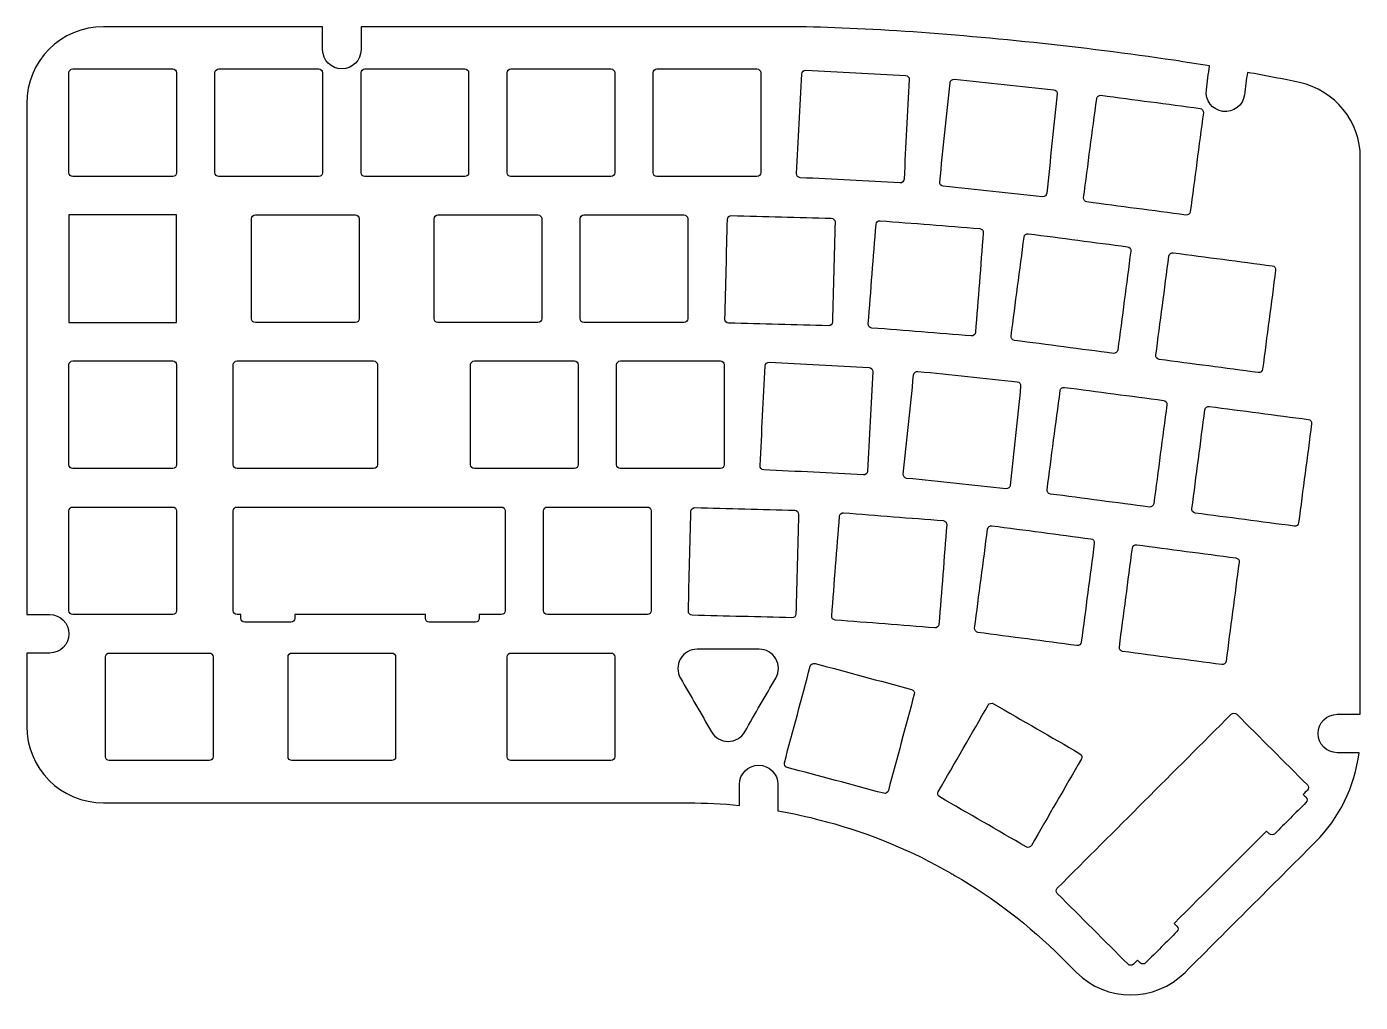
# Model space of a CAD drawing. Extents: x -179 to -6, y 10 to 137.
import ezdxf

# ---------------------------------------------------------------- set-up
doc = ezdxf.new("R2010")
doc.units = 0
doc.layers.add('Plate', color=30, linetype='Continuous')

msp = doc.modelspace()

# ---------------------------------------------------------------- linework, layer by layer
at = {"layer": 'Plate'}
msp.add_lwpolyline([(-173.5, 98.5), (-159.5, 98.5), (-159.5, 112.5), (-173.5, 112.5)], close=True, dxfattribs=at)
for points, knots in [([(-25.12, 131.9), (-25.26, 130.86), (-25.39, 129.82), (-25.53, 128.78), (-25.71, 127.42), (-24.75, 126.16), (-23.38, 125.98), (-22.01, 125.8), (-20.75, 126.76), (-20.57, 128.13), (-20.45, 129.11), (-20.32, 130.08), (-20.19, 131.05), (-17.82, 130.63), (-15.55, 130.18), (-13.41, 129.73), (-8.8, 128.74), (-5.5, 124.66), (-5.5, 119.95), (-5.5, 95.81), (-5.5, 71.67), (-5.5, 47.53), (-6.5, 47.53), (-7.5, 47.53), (-8.5, 47.53), (-9.88, 47.53), (-11, 46.41), (-11, 45.03), (-11, 43.66), (-9.88, 42.53), (-8.5, 42.53), (-7.55, 42.53), (-6.6, 42.53), (-5.66, 42.53), (-6.21, 38.13), (-8.22, 34.03), (-11.36, 30.89), (-17, 25.25), (-22.65, 19.6), (-28.3, 13.95), (-32.2, 10.05), (-38.54, 10.05), (-42.44, 13.95), (-43.1, 14.61), (-43.75, 15.26), (-44.41, 15.92), (-48.55, 20.06), (-53.22, 23.64), (-58.29, 26.57), (-58.45, 26.66), (-58.61, 26.76), (-58.78, 26.85), (-63.85, 29.78), (-69.28, 32.03), (-74.94, 33.55), (-75.15, 33.6), (-75.36, 33.66), (-75.58, 33.72), (-77.45, 34.22), (-79.35, 34.64), (-81.27, 34.98), (-81.27, 36.12), (-81.27, 37.26), (-81.27, 38.4), (-81.27, 39.78), (-82.39, 40.9), (-83.77, 40.9), (-85.15, 40.9), (-86.27, 39.78), (-86.27, 38.4), (-86.27, 37.49), (-86.27, 36.58), (-86.27, 35.67), (-88.48, 35.89), (-90.7, 36), (-92.92, 36), (-93.7, 36), (-94.47, 36), (-95.25, 36), (-119.83, 36), (-144.42, 36), (-169, 36), (-174.52, 36), (-179, 40.48), (-179, 46), (-179, 49.17), (-179, 52.33), (-179, 55.5), (-178, 55.5), (-177, 55.5), (-176, 55.5), (-174.62, 55.5), (-173.5, 56.62), (-173.5, 58), (-173.5, 59.38), (-174.62, 60.5), (-176, 60.5), (-177, 60.5), (-178, 60.5), (-179, 60.5), (-179, 82.67), (-179, 104.83), (-179, 127), (-179, 132.52), (-174.52, 137), (-169, 137), (-159.5, 137), (-150, 137), (-140.5, 137), (-140.5, 136), (-140.5, 135), (-140.5, 134), (-140.5, 132.62), (-139.38, 131.5), (-138, 131.5), (-136.62, 131.5), (-135.5, 132.62), (-135.5, 134), (-135.5, 135), (-135.5, 136), (-135.5, 137), (-117.33, 137), (-99.17, 137), (-81, 137), (-76.6, 137), (-71.41, 136.8), (-65.79, 136.45), (-60.16, 136.09), (-54.1, 135.57), (-47.98, 134.92), (-41.85, 134.28), (-35.66, 133.5), (-29.78, 132.62), (-28.2, 132.39), (-26.65, 132.15), (-25.12, 131.9)], [16.859324, 16.859324, 16.859324, 16.859324, 20, 20, 20, 21, 21, 21, 22, 22, 22, 24.946451, 24.946451, 24.946451, 25.045431, 25.045431, 25.045431, 26.045431, 26.045431, 26.045431, 99.319088, 99.319088, 99.319088, 102.319088, 102.319088, 102.319088, 103.319088, 103.319088, 103.319088, 104.319088, 104.319088, 104.319088, 107.162223, 107.162223, 107.162223, 108.162223, 108.162223, 108.162223, 132.120592, 132.120592, 132.120592, 133.120592, 133.120592, 133.120592, 135.904917, 135.904917, 135.904917, 136.904917, 136.904917, 136.904917, 137.473568, 137.473568, 137.473568, 138.473568, 138.473568, 138.473568, 139.13225, 139.13225, 139.13225, 140.13225, 140.13225, 140.13225, 143.552341, 143.552341, 143.552341, 144.552341, 144.552341, 144.552341, 145.552341, 145.552341, 145.552341, 148.282541, 148.282541, 148.282541, 149.282541, 149.282541, 149.282541, 151.632817, 151.632817, 151.632817, 225.382817, 225.382817, 225.382817, 226.382817, 226.382817, 226.382817, 235.882817, 235.882817, 235.882817, 238.882817, 238.882817, 238.882817, 239.882817, 239.882817, 239.882817, 240.882817, 240.882817, 240.882817, 243.882817, 243.882817, 243.882817, 310.382817, 310.382817, 310.382817, 311.382817, 311.382817, 311.382817, 339.882817, 339.882817, 339.882817, 342.882817, 342.882817, 342.882817, 343.882817, 343.882817, 343.882817, 344.882817, 344.882817, 344.882817, 347.882817, 347.882817, 347.882817, 402.382817, 402.382817, 402.382817, 402.609663, 402.609663, 402.609663, 402.836509, 402.836509, 402.836509, 403.063356, 403.063356, 403.063356, 403.12418, 403.12418, 403.12418, 403.12418]), ([(-173.5, 118), (-173.5, 117.72), (-173.28, 117.5), (-173, 117.5), (-168.67, 117.5), (-164.33, 117.5), (-160, 117.5), (-159.72, 117.5), (-159.5, 117.72), (-159.5, 118), (-159.5, 122.33), (-159.5, 126.67), (-159.5, 131), (-159.5, 131.28), (-159.72, 131.5), (-160, 131.5), (-164.33, 131.5), (-168.67, 131.5), (-173, 131.5), (-173.28, 131.5), (-173.5, 131.28), (-173.5, 131), (-173.5, 126.67), (-173.5, 122.33), (-173.5, 118)], [0, 0, 0, 0, 1, 1, 1, 14, 14, 14, 15, 15, 15, 28, 28, 28, 29, 29, 29, 42, 42, 42, 43, 43, 43, 56, 56, 56, 56]), ([(-154.5, 118), (-154.5, 117.72), (-154.28, 117.5), (-154, 117.5), (-149.67, 117.5), (-145.33, 117.5), (-141, 117.5), (-140.72, 117.5), (-140.5, 117.72), (-140.5, 118), (-140.5, 122.33), (-140.5, 126.67), (-140.5, 131), (-140.5, 131.28), (-140.72, 131.5), (-141, 131.5), (-145.33, 131.5), (-149.67, 131.5), (-154, 131.5), (-154.28, 131.5), (-154.5, 131.28), (-154.5, 131), (-154.5, 126.67), (-154.5, 122.33), (-154.5, 118)], [0, 0, 0, 0, 1, 1, 1, 14, 14, 14, 15, 15, 15, 28, 28, 28, 29, 29, 29, 42, 42, 42, 43, 43, 43, 56, 56, 56, 56]), ([(-135.5, 118), (-135.5, 117.72), (-135.28, 117.5), (-135, 117.5), (-130.67, 117.5), (-126.33, 117.5), (-122, 117.5), (-121.72, 117.5), (-121.5, 117.72), (-121.5, 118), (-121.5, 122.33), (-121.5, 126.67), (-121.5, 131), (-121.5, 131.28), (-121.72, 131.5), (-122, 131.5), (-126.33, 131.5), (-130.67, 131.5), (-135, 131.5), (-135.28, 131.5), (-135.5, 131.28), (-135.5, 131), (-135.5, 126.67), (-135.5, 122.33), (-135.5, 118)], [0, 0, 0, 0, 1, 1, 1, 14, 14, 14, 15, 15, 15, 28, 28, 28, 29, 29, 29, 42, 42, 42, 43, 43, 43, 56, 56, 56, 56]), ([(-116.5, 118), (-116.5, 117.72), (-116.28, 117.5), (-116, 117.5), (-111.67, 117.5), (-107.33, 117.5), (-103, 117.5), (-102.72, 117.5), (-102.5, 117.72), (-102.5, 118), (-102.5, 122.33), (-102.5, 126.67), (-102.5, 131), (-102.5, 131.28), (-102.72, 131.5), (-103, 131.5), (-107.33, 131.5), (-111.67, 131.5), (-116, 131.5), (-116.28, 131.5), (-116.5, 131.28), (-116.5, 131), (-116.5, 126.67), (-116.5, 122.33), (-116.5, 118)], [0, 0, 0, 0, 1, 1, 1, 14, 14, 14, 15, 15, 15, 28, 28, 28, 29, 29, 29, 42, 42, 42, 43, 43, 43, 56, 56, 56, 56]), ([(-97.5, 118), (-97.5, 117.72), (-97.28, 117.5), (-97, 117.5), (-92.67, 117.5), (-88.33, 117.5), (-84, 117.5), (-83.72, 117.5), (-83.5, 117.72), (-83.5, 118), (-83.5, 122.33), (-83.5, 126.67), (-83.5, 131), (-83.5, 131.28), (-83.72, 131.5), (-84, 131.5), (-88.33, 131.5), (-92.67, 131.5), (-97, 131.5), (-97.28, 131.5), (-97.5, 131.28), (-97.5, 131), (-97.5, 126.67), (-97.5, 122.33), (-97.5, 118)], [0, 0, 0, 0, 1, 1, 1, 14, 14, 14, 15, 15, 15, 28, 28, 28, 29, 29, 29, 42, 42, 42, 43, 43, 43, 56, 56, 56, 56]), ([(-78.84, 117.88), (-78.86, 117.6), (-78.65, 117.37), (-78.37, 117.35), (-74.04, 117.13), (-69.72, 116.9), (-65.39, 116.67), (-65.11, 116.66), (-64.88, 116.87), (-64.86, 117.15), (-64.64, 121.47), (-64.41, 125.8), (-64.18, 130.13), (-64.17, 130.4), (-64.38, 130.64), (-64.66, 130.65), (-68.98, 130.88), (-73.31, 131.11), (-77.64, 131.33), (-77.91, 131.35), (-78.15, 131.14), (-78.16, 130.86), (-78.39, 126.53), (-78.62, 122.21), (-78.84, 117.88)], [0, 0, 0, 0, 1, 1, 1, 14, 14, 14, 15, 15, 15, 28, 28, 28, 29, 29, 29, 42, 42, 42, 43, 43, 43, 56, 56, 56, 56]), ([(-60.22, 116.78), (-60.25, 116.51), (-60.05, 116.26), (-59.77, 116.23), (-55.46, 115.78), (-51.15, 115.32), (-46.85, 114.87), (-46.57, 114.84), (-46.32, 115.04), (-46.3, 115.32), (-45.84, 119.63), (-45.39, 123.94), (-44.94, 128.25), (-44.91, 128.52), (-45.11, 128.77), (-45.38, 128.79), (-49.69, 129.25), (-54, 129.7), (-58.31, 130.15), (-58.59, 130.18), (-58.83, 129.98), (-58.86, 129.71), (-59.31, 125.4), (-59.77, 121.09), (-60.22, 116.78)], [0, 0, 0, 0, 1, 1, 1, 14, 14, 14, 15, 15, 15, 28, 28, 28, 29, 29, 29, 42, 42, 42, 43, 43, 43, 56, 56, 56, 56]), ([(-41.5, 114.75), (-41.54, 114.48), (-41.34, 114.22), (-41.07, 114.19), (-36.77, 113.62), (-32.48, 113.06), (-28.18, 112.49), (-27.91, 112.46), (-27.66, 112.65), (-27.62, 112.92), (-27.05, 117.22), (-26.49, 121.51), (-25.92, 125.81), (-25.89, 126.08), (-26.08, 126.34), (-26.35, 126.37), (-30.65, 126.94), (-34.95, 127.5), (-39.24, 128.07), (-39.52, 128.1), (-39.77, 127.91), (-39.8, 127.64), (-40.37, 123.34), (-40.93, 119.05), (-41.5, 114.75)], [0, 0, 0, 0, 1, 1, 1, 14, 14, 14, 15, 15, 15, 28, 28, 28, 29, 29, 29, 42, 42, 42, 43, 43, 43, 56, 56, 56, 56]), ([(-149.75, 99), (-149.75, 98.72), (-149.53, 98.5), (-149.25, 98.5), (-144.92, 98.5), (-140.58, 98.5), (-136.25, 98.5), (-135.97, 98.5), (-135.75, 98.72), (-135.75, 99), (-135.75, 103.33), (-135.75, 107.67), (-135.75, 112), (-135.75, 112.28), (-135.97, 112.5), (-136.25, 112.5), (-140.58, 112.5), (-144.92, 112.5), (-149.25, 112.5), (-149.53, 112.5), (-149.75, 112.28), (-149.75, 112), (-149.75, 107.67), (-149.75, 103.33), (-149.75, 99)], [0, 0, 0, 0, 1, 1, 1, 14, 14, 14, 15, 15, 15, 28, 28, 28, 29, 29, 29, 42, 42, 42, 43, 43, 43, 56, 56, 56, 56]), ([(-126, 99), (-126, 98.72), (-125.78, 98.5), (-125.5, 98.5), (-121.17, 98.5), (-116.83, 98.5), (-112.5, 98.5), (-112.22, 98.5), (-112, 98.72), (-112, 99), (-112, 103.33), (-112, 107.67), (-112, 112), (-112, 112.28), (-112.22, 112.5), (-112.5, 112.5), (-116.83, 112.5), (-121.17, 112.5), (-125.5, 112.5), (-125.78, 112.5), (-126, 112.28), (-126, 112), (-126, 107.67), (-126, 103.33), (-126, 99)], [0, 0, 0, 0, 1, 1, 1, 14, 14, 14, 15, 15, 15, 28, 28, 28, 29, 29, 29, 42, 42, 42, 43, 43, 43, 56, 56, 56, 56]), ([(-107, 99), (-107, 98.72), (-106.78, 98.5), (-106.5, 98.5), (-102.17, 98.5), (-97.83, 98.5), (-93.5, 98.5), (-93.22, 98.5), (-93, 98.72), (-93, 99), (-93, 103.33), (-93, 107.67), (-93, 112), (-93, 112.28), (-93.22, 112.5), (-93.5, 112.5), (-97.83, 112.5), (-102.17, 112.5), (-106.5, 112.5), (-106.78, 112.5), (-107, 112.28), (-107, 112), (-107, 107.67), (-107, 103.33), (-107, 99)], [0, 0, 0, 0, 1, 1, 1, 14, 14, 14, 15, 15, 15, 28, 28, 28, 29, 29, 29, 42, 42, 42, 43, 43, 43, 56, 56, 56, 56]), ([(-88.17, 98.94), (-88.18, 98.66), (-87.96, 98.43), (-87.68, 98.42), (-83.35, 98.31), (-79.02, 98.2), (-74.69, 98.08), (-74.41, 98.08), (-74.18, 98.29), (-74.18, 98.57), (-74.06, 102.9), (-73.95, 107.23), (-73.84, 111.57), (-73.83, 111.84), (-74.05, 112.07), (-74.32, 112.08), (-78.65, 112.19), (-82.99, 112.31), (-87.32, 112.42), (-87.59, 112.43), (-87.82, 112.21), (-87.83, 111.93), (-87.94, 107.6), (-88.06, 103.27), (-88.17, 98.94)], [0, 0, 0, 0, 1, 1, 1, 14, 14, 14, 15, 15, 15, 28, 28, 28, 29, 29, 29, 42, 42, 42, 43, 43, 43, 56, 56, 56, 56]), ([(-69.52, 98.33), (-69.55, 98.05), (-69.34, 97.81), (-69.06, 97.79), (-64.74, 97.45), (-60.43, 97.11), (-56.11, 96.77), (-55.83, 96.75), (-55.59, 96.95), (-55.57, 97.23), (-55.23, 101.55), (-54.89, 105.87), (-54.55, 110.19), (-54.53, 110.46), (-54.73, 110.7), (-55.01, 110.73), (-59.33, 111.07), (-63.65, 111.41), (-67.97, 111.75), (-68.24, 111.77), (-68.48, 111.56), (-68.5, 111.29), (-68.84, 106.97), (-69.18, 102.65), (-69.52, 98.33)], [0, 0, 0, 0, 1, 1, 1, 14, 14, 14, 15, 15, 15, 28, 28, 28, 29, 29, 29, 42, 42, 42, 43, 43, 43, 56, 56, 56, 56]), ([(-50.93, 96.74), (-50.97, 96.47), (-50.78, 96.22), (-50.5, 96.18), (-46.21, 95.61), (-41.91, 95.05), (-37.62, 94.48), (-37.34, 94.45), (-37.09, 94.64), (-37.05, 94.91), (-36.49, 99.21), (-35.92, 103.51), (-35.36, 107.8), (-35.32, 108.08), (-35.51, 108.33), (-35.79, 108.36), (-40.08, 108.93), (-44.38, 109.49), (-48.68, 110.06), (-48.95, 110.1), (-49.2, 109.9), (-49.24, 109.63), (-49.8, 105.33), (-50.37, 101.04), (-50.93, 96.74)], [0, 0, 0, 0, 1, 1, 1, 14, 14, 14, 15, 15, 15, 28, 28, 28, 29, 29, 29, 42, 42, 42, 43, 43, 43, 56, 56, 56, 56]), ([(-32.1, 94.26), (-32.13, 93.99), (-31.94, 93.74), (-31.67, 93.7), (-27.37, 93.13), (-23.07, 92.57), (-18.78, 92), (-18.5, 91.97), (-18.25, 92.16), (-18.22, 92.43), (-17.65, 96.73), (-17.09, 101.03), (-16.52, 105.32), (-16.48, 105.6), (-16.68, 105.85), (-16.95, 105.88), (-21.25, 106.45), (-25.54, 107.01), (-29.84, 107.58), (-30.11, 107.62), (-30.36, 107.42), (-30.4, 107.15), (-30.97, 102.85), (-31.53, 98.56), (-32.1, 94.26)], [0, 0, 0, 0, 1, 1, 1, 14, 14, 14, 15, 15, 15, 28, 28, 28, 29, 29, 29, 42, 42, 42, 43, 43, 43, 56, 56, 56, 56]), ([(-173.5, 80), (-173.5, 79.72), (-173.28, 79.5), (-173, 79.5), (-168.67, 79.5), (-164.33, 79.5), (-160, 79.5), (-159.72, 79.5), (-159.5, 79.72), (-159.5, 80), (-159.5, 84.33), (-159.5, 88.67), (-159.5, 93), (-159.5, 93.28), (-159.72, 93.5), (-160, 93.5), (-164.33, 93.5), (-168.67, 93.5), (-173, 93.5), (-173.28, 93.5), (-173.5, 93.28), (-173.5, 93), (-173.5, 88.67), (-173.5, 84.33), (-173.5, 80)], [0, 0, 0, 0, 1, 1, 1, 14, 14, 14, 15, 15, 15, 28, 28, 28, 29, 29, 29, 42, 42, 42, 43, 43, 43, 56, 56, 56, 56]), ([(-152.12, 80), (-152.12, 79.72), (-151.9, 79.5), (-151.63, 79.5), (-145.71, 79.5), (-139.79, 79.5), (-133.88, 79.5), (-133.6, 79.5), (-133.38, 79.72), (-133.38, 80), (-133.38, 84.33), (-133.38, 88.67), (-133.38, 93), (-133.38, 93.28), (-133.6, 93.5), (-133.88, 93.5), (-139.79, 93.5), (-145.71, 93.5), (-151.63, 93.5), (-151.9, 93.5), (-152.12, 93.28), (-152.12, 93), (-152.12, 88.67), (-152.12, 84.33), (-152.12, 80)], [0, 0, 0, 0, 1, 1, 1, 18.75, 18.75, 18.75, 19.75, 19.75, 19.75, 32.75, 32.75, 32.75, 33.75, 33.75, 33.75, 51.5, 51.5, 51.5, 52.5, 52.5, 52.5, 65.5, 65.5, 65.5, 65.5]), ([(-121.25, 80), (-121.25, 79.72), (-121.03, 79.5), (-120.75, 79.5), (-116.42, 79.5), (-112.08, 79.5), (-107.75, 79.5), (-107.47, 79.5), (-107.25, 79.72), (-107.25, 80), (-107.25, 84.33), (-107.25, 88.67), (-107.25, 93), (-107.25, 93.28), (-107.47, 93.5), (-107.75, 93.5), (-112.08, 93.5), (-116.42, 93.5), (-120.75, 93.5), (-121.03, 93.5), (-121.25, 93.28), (-121.25, 93), (-121.25, 88.67), (-121.25, 84.33), (-121.25, 80)], [0, 0, 0, 0, 1, 1, 1, 14, 14, 14, 15, 15, 15, 28, 28, 28, 29, 29, 29, 42, 42, 42, 43, 43, 43, 56, 56, 56, 56]), ([(-102.25, 80), (-102.25, 79.72), (-102.03, 79.5), (-101.75, 79.5), (-97.42, 79.5), (-93.08, 79.5), (-88.75, 79.5), (-88.47, 79.5), (-88.25, 79.72), (-88.25, 80), (-88.25, 84.33), (-88.25, 88.67), (-88.25, 93), (-88.25, 93.28), (-88.47, 93.5), (-88.75, 93.5), (-93.08, 93.5), (-97.42, 93.5), (-101.75, 93.5), (-102.03, 93.5), (-102.25, 93.28), (-102.25, 93), (-102.25, 88.67), (-102.25, 84.33), (-102.25, 80)], [0, 0, 0, 0, 1, 1, 1, 14, 14, 14, 15, 15, 15, 28, 28, 28, 29, 29, 29, 42, 42, 42, 43, 43, 43, 56, 56, 56, 56]), ([(-83.59, 79.88), (-83.61, 79.6), (-83.4, 79.37), (-83.12, 79.35), (-78.79, 79.13), (-74.47, 78.9), (-70.14, 78.67), (-69.86, 78.66), (-69.63, 78.87), (-69.61, 79.15), (-69.39, 83.47), (-69.16, 87.8), (-68.93, 92.13), (-68.92, 92.4), (-69.13, 92.64), (-69.41, 92.65), (-73.73, 92.88), (-78.06, 93.11), (-82.39, 93.33), (-82.66, 93.35), (-82.9, 93.14), (-82.91, 92.86), (-83.14, 88.53), (-83.37, 84.21), (-83.59, 79.88)], [0, 0, 0, 0, 1, 1, 1, 14, 14, 14, 15, 15, 15, 28, 28, 28, 29, 29, 29, 42, 42, 42, 43, 43, 43, 56, 56, 56, 56]), ([(-64.97, 78.78), (-65, 78.51), (-64.8, 78.26), (-64.52, 78.23), (-60.21, 77.78), (-55.9, 77.32), (-51.6, 76.87), (-51.32, 76.84), (-51.07, 77.04), (-51.05, 77.32), (-50.59, 81.63), (-50.14, 85.94), (-49.69, 90.25), (-49.66, 90.52), (-49.86, 90.77), (-50.13, 90.79), (-54.44, 91.25), (-58.75, 91.7), (-63.06, 92.15), (-63.34, 92.18), (-63.58, 91.98), (-63.61, 91.71), (-64.06, 87.4), (-64.52, 83.09), (-64.97, 78.78)], [0, 0, 0, 0, 1, 1, 1, 14, 14, 14, 15, 15, 15, 28, 28, 28, 29, 29, 29, 42, 42, 42, 43, 43, 43, 56, 56, 56, 56]), ([(-46.25, 76.75), (-46.29, 76.48), (-46.09, 76.22), (-45.82, 76.19), (-41.52, 75.62), (-37.23, 75.06), (-32.93, 74.49), (-32.66, 74.46), (-32.41, 74.65), (-32.37, 74.92), (-31.8, 79.22), (-31.24, 83.51), (-30.67, 87.81), (-30.64, 88.08), (-30.83, 88.34), (-31.1, 88.37), (-35.4, 88.94), (-39.7, 89.5), (-43.99, 90.07), (-44.27, 90.1), (-44.52, 89.91), (-44.55, 89.64), (-45.12, 85.34), (-45.68, 81.05), (-46.25, 76.75)], [0, 0, 0, 0, 1, 1, 1, 14, 14, 14, 15, 15, 15, 28, 28, 28, 29, 29, 29, 42, 42, 42, 43, 43, 43, 56, 56, 56, 56]), ([(-27.41, 74.27), (-27.45, 74), (-27.26, 73.74), (-26.98, 73.71), (-22.69, 73.14), (-18.39, 72.58), (-14.09, 72.01), (-13.82, 71.98), (-13.57, 72.17), (-13.53, 72.44), (-12.97, 76.74), (-12.4, 81.03), (-11.84, 85.33), (-11.8, 85.6), (-11.99, 85.86), (-12.27, 85.89), (-16.56, 86.46), (-20.86, 87.02), (-25.15, 87.59), (-25.43, 87.62), (-25.68, 87.43), (-25.72, 87.16), (-26.28, 82.86), (-26.85, 78.57), (-27.41, 74.27)], [0, 0, 0, 0, 1, 1, 1, 14, 14, 14, 15, 15, 15, 28, 28, 28, 29, 29, 29, 42, 42, 42, 43, 43, 43, 56, 56, 56, 56]), ([(-173.5, 61), (-173.5, 60.72), (-173.28, 60.5), (-173, 60.5), (-168.67, 60.5), (-164.33, 60.5), (-160, 60.5), (-159.72, 60.5), (-159.5, 60.72), (-159.5, 61), (-159.5, 65.33), (-159.5, 69.67), (-159.5, 74), (-159.5, 74.28), (-159.72, 74.5), (-160, 74.5), (-164.33, 74.5), (-168.67, 74.5), (-173, 74.5), (-173.28, 74.5), (-173.5, 74.28), (-173.5, 74), (-173.5, 69.67), (-173.5, 65.33), (-173.5, 61)], [0, 0, 0, 0, 1, 1, 1, 14, 14, 14, 15, 15, 15, 28, 28, 28, 29, 29, 29, 42, 42, 42, 43, 43, 43, 56, 56, 56, 56]), ([(-152.12, 61), (-152.12, 60.72), (-151.9, 60.5), (-151.63, 60.5), (-151.46, 60.5), (-151.29, 60.5), (-151.12, 60.5), (-151.12, 60.33), (-151.12, 60.17), (-151.12, 60), (-151.12, 59.72), (-150.9, 59.5), (-150.62, 59.5), (-148.62, 59.5), (-146.62, 59.5), (-144.62, 59.5), (-144.35, 59.5), (-144.12, 59.72), (-144.12, 60), (-144.12, 60.17), (-144.12, 60.33), (-144.12, 60.5), (-138.46, 60.5), (-132.79, 60.5), (-127.12, 60.5), (-127.12, 60.33), (-127.12, 60.17), (-127.12, 60), (-127.12, 59.72), (-126.9, 59.5), (-126.62, 59.5), (-124.62, 59.5), (-122.62, 59.5), (-120.62, 59.5), (-120.35, 59.5), (-120.12, 59.72), (-120.12, 60), (-120.12, 60.17), (-120.12, 60.33), (-120.12, 60.5), (-119.17, 60.5), (-118.21, 60.5), (-117.25, 60.5), (-116.97, 60.5), (-116.75, 60.72), (-116.75, 61), (-116.75, 65.33), (-116.75, 69.67), (-116.75, 74), (-116.75, 74.28), (-116.97, 74.5), (-117.25, 74.5), (-128.71, 74.5), (-140.17, 74.5), (-151.63, 74.5), (-151.9, 74.5), (-152.12, 74.28), (-152.12, 74), (-152.12, 69.67), (-152.12, 65.33), (-152.12, 61)], [0, 0, 0, 0, 1, 1, 1, 1.625, 1.625, 1.625, 2.125, 2.125, 2.125, 3.125, 3.125, 3.125, 8.910714, 8.910714, 8.910714, 9.910714, 9.910714, 9.910714, 10.410714, 10.410714, 10.410714, 27.410714, 27.410714, 27.410714, 27.910714, 27.910714, 27.910714, 28.910714, 28.910714, 28.910714, 34.696429, 34.696429, 34.696429, 35.696429, 35.696429, 35.696429, 36.196429, 36.196429, 36.196429, 39.284392, 39.284392, 39.284392, 40.284392, 40.284392, 40.284392, 53.284392, 53.284392, 53.284392, 54.284392, 54.284392, 54.284392, 88.659392, 88.659392, 88.659392, 89.659392, 89.659392, 89.659392, 102.659392, 102.659392, 102.659392, 102.659392]), ([(-111.75, 61), (-111.75, 60.72), (-111.53, 60.5), (-111.25, 60.5), (-106.92, 60.5), (-102.58, 60.5), (-98.25, 60.5), (-97.97, 60.5), (-97.75, 60.72), (-97.75, 61), (-97.75, 65.33), (-97.75, 69.67), (-97.75, 74), (-97.75, 74.28), (-97.97, 74.5), (-98.25, 74.5), (-102.58, 74.5), (-106.92, 74.5), (-111.25, 74.5), (-111.53, 74.5), (-111.75, 74.28), (-111.75, 74), (-111.75, 69.67), (-111.75, 65.33), (-111.75, 61)], [0, 0, 0, 0, 1, 1, 1, 14, 14, 14, 15, 15, 15, 28, 28, 28, 29, 29, 29, 42, 42, 42, 43, 43, 43, 56, 56, 56, 56]), ([(-92.92, 60.94), (-92.93, 60.66), (-92.71, 60.43), (-92.43, 60.42), (-88.1, 60.31), (-83.77, 60.2), (-79.44, 60.08), (-79.16, 60.08), (-78.93, 60.29), (-78.93, 60.57), (-78.81, 64.9), (-78.7, 69.23), (-78.59, 73.57), (-78.58, 73.84), (-78.8, 74.07), (-79.07, 74.08), (-83.4, 74.19), (-87.74, 74.31), (-92.07, 74.42), (-92.34, 74.43), (-92.57, 74.21), (-92.58, 73.93), (-92.69, 69.6), (-92.81, 65.27), (-92.92, 60.94)], [0, 0, 0, 0, 1, 1, 1, 14, 14, 14, 15, 15, 15, 28, 28, 28, 29, 29, 29, 42, 42, 42, 43, 43, 43, 56, 56, 56, 56]), ([(-74.27, 60.33), (-74.3, 60.05), (-74.09, 59.81), (-73.81, 59.79), (-69.49, 59.45), (-65.18, 59.11), (-60.86, 58.77), (-60.58, 58.75), (-60.34, 58.95), (-60.32, 59.23), (-59.98, 63.55), (-59.64, 67.87), (-59.3, 72.19), (-59.28, 72.46), (-59.48, 72.7), (-59.76, 72.73), (-64.08, 73.07), (-68.4, 73.41), (-72.72, 73.75), (-72.99, 73.77), (-73.23, 73.56), (-73.25, 73.29), (-73.59, 68.97), (-73.93, 64.65), (-74.27, 60.33)], [0, 0, 0, 0, 1, 1, 1, 14, 14, 14, 15, 15, 15, 28, 28, 28, 29, 29, 29, 42, 42, 42, 43, 43, 43, 56, 56, 56, 56]), ([(-55.68, 58.74), (-55.72, 58.47), (-55.53, 58.22), (-55.25, 58.18), (-50.96, 57.61), (-46.66, 57.05), (-42.37, 56.48), (-42.09, 56.45), (-41.84, 56.64), (-41.8, 56.91), (-41.24, 61.21), (-40.67, 65.51), (-40.11, 69.8), (-40.07, 70.08), (-40.26, 70.33), (-40.54, 70.36), (-44.83, 70.93), (-49.13, 71.49), (-53.43, 72.06), (-53.7, 72.1), (-53.95, 71.9), (-53.99, 71.63), (-54.55, 67.33), (-55.12, 63.04), (-55.68, 58.74)], [0, 0, 0, 0, 1, 1, 1, 14, 14, 14, 15, 15, 15, 28, 28, 28, 29, 29, 29, 42, 42, 42, 43, 43, 43, 56, 56, 56, 56]), ([(-36.85, 56.26), (-36.88, 55.99), (-36.69, 55.74), (-36.42, 55.7), (-32.12, 55.13), (-27.82, 54.57), (-23.53, 54), (-23.25, 53.97), (-23, 54.16), (-22.97, 54.43), (-22.4, 58.73), (-21.84, 63.03), (-21.27, 67.32), (-21.23, 67.6), (-21.43, 67.85), (-21.7, 67.88), (-26, 68.45), (-30.29, 69.01), (-34.59, 69.58), (-34.86, 69.62), (-35.11, 69.42), (-35.15, 69.15), (-35.72, 64.85), (-36.28, 60.56), (-36.85, 56.26)], [0, 0, 0, 0, 1, 1, 1, 14, 14, 14, 15, 15, 15, 28, 28, 28, 29, 29, 29, 42, 42, 42, 43, 43, 43, 56, 56, 56, 56]), ([(-89.92, 45.25), (-91.26, 47.59), (-92.61, 49.92), (-93.95, 52.25), (-94.4, 53.02), (-94.4, 53.98), (-93.95, 54.75), (-93.51, 55.52), (-92.68, 56), (-91.79, 56), (-89.1, 56), (-86.4, 56), (-83.71, 56), (-82.82, 56), (-81.99, 55.52), (-81.55, 54.75), (-81.1, 53.98), (-81.1, 53.02), (-81.55, 52.25), (-82.89, 49.92), (-84.24, 47.59), (-85.58, 45.25), (-86.03, 44.48), (-86.86, 44), (-87.75, 44), (-88.64, 44), (-89.47, 44.48), (-89.92, 45.25)], [19.153204, 19.153204, 19.153204, 19.153204, 27.232048, 27.232048, 27.232048, 28.232048, 28.232048, 28.232048, 29.232048, 29.232048, 29.232048, 37.306408, 37.306408, 37.306408, 38.306408, 38.306408, 38.306408, 39.306408, 39.306408, 39.306408, 47.385252, 47.385252, 47.385252, 48.385252, 48.385252, 48.385252, 49.385252, 49.385252, 49.385252, 49.385252]), ([(-168.75, 42), (-168.75, 41.72), (-168.53, 41.5), (-168.25, 41.5), (-163.92, 41.5), (-159.58, 41.5), (-155.25, 41.5), (-154.97, 41.5), (-154.75, 41.72), (-154.75, 42), (-154.75, 46.33), (-154.75, 50.67), (-154.75, 55), (-154.75, 55.28), (-154.97, 55.5), (-155.25, 55.5), (-159.58, 55.5), (-163.92, 55.5), (-168.25, 55.5), (-168.53, 55.5), (-168.75, 55.28), (-168.75, 55), (-168.75, 50.67), (-168.75, 46.33), (-168.75, 42)], [0, 0, 0, 0, 1, 1, 1, 14, 14, 14, 15, 15, 15, 28, 28, 28, 29, 29, 29, 42, 42, 42, 43, 43, 43, 56, 56, 56, 56]), ([(-131, 55), (-131, 55.28), (-131.22, 55.5), (-131.5, 55.5), (-135.83, 55.5), (-140.17, 55.5), (-144.5, 55.5), (-144.78, 55.5), (-145, 55.28), (-145, 55), (-145, 50.67), (-145, 46.33), (-145, 42), (-145, 41.72), (-144.78, 41.5), (-144.5, 41.5), (-140.17, 41.5), (-135.83, 41.5), (-131.5, 41.5), (-131.22, 41.5), (-131, 41.72), (-131, 42), (-131, 46.33), (-131, 50.67), (-131, 55)], [0, 0, 0, 0, 1, 1, 1, 14, 14, 14, 15, 15, 15, 28, 28, 28, 29, 29, 29, 42, 42, 42, 43, 43, 43, 56, 56, 56, 56]), ([(-102.5, 55), (-102.5, 55.28), (-102.72, 55.5), (-103, 55.5), (-107.33, 55.5), (-111.67, 55.5), (-116, 55.5), (-116.28, 55.5), (-116.5, 55.28), (-116.5, 55), (-116.5, 50.67), (-116.5, 46.33), (-116.5, 42), (-116.5, 41.72), (-116.28, 41.5), (-116, 41.5), (-111.67, 41.5), (-107.33, 41.5), (-103, 41.5), (-102.72, 41.5), (-102.5, 41.72), (-102.5, 42), (-102.5, 46.33), (-102.5, 50.67), (-102.5, 55)], [0, 0, 0, 0, 1, 1, 1, 14, 14, 14, 15, 15, 15, 28, 28, 28, 29, 29, 29, 42, 42, 42, 43, 43, 43, 56, 56, 56, 56]), ([(-80.42, 41.23), (-80.49, 40.96), (-80.33, 40.69), (-80.07, 40.61), (-75.88, 39.49), (-71.7, 38.37), (-67.51, 37.25), (-67.24, 37.18), (-66.97, 37.34), (-66.9, 37.6), (-65.78, 41.79), (-64.65, 45.97), (-63.53, 50.16), (-63.46, 50.43), (-63.62, 50.7), (-63.89, 50.77), (-68.07, 51.89), (-72.26, 53.02), (-76.44, 54.14), (-76.71, 54.21), (-76.98, 54.05), (-77.06, 53.78), (-78.18, 49.6), (-79.3, 45.41), (-80.42, 41.23)], [0, 0, 0, 0, 1, 1, 1, 14, 14, 14, 15, 15, 15, 28, 28, 28, 29, 29, 29, 42, 42, 42, 43, 43, 43, 56, 56, 56, 56]), ([(-48.97, 30.28), (-48.73, 30.14), (-48.42, 30.22), (-48.28, 30.46), (-46.12, 34.22), (-43.95, 37.97), (-41.78, 41.72), (-41.64, 41.96), (-41.73, 42.27), (-41.97, 42.4), (-45.72, 44.57), (-49.47, 46.74), (-53.22, 48.9), (-53.46, 49.04), (-53.77, 48.96), (-53.91, 48.72), (-56.07, 44.97), (-58.24, 41.22), (-60.41, 37.46), (-60.54, 37.22), (-60.46, 36.92), (-60.22, 36.78), (-56.47, 34.61), (-52.72, 32.45), (-48.97, 30.28)], [0, 0, 0, 0, 1, 1, 1, 14, 14, 14, 15, 15, 15, 28, 28, 28, 29, 29, 29, 42, 42, 42, 43, 43, 43, 56, 56, 56, 56]), ([(-12.39, 37.64), (-12.19, 37.83), (-12.19, 38.15), (-12.39, 38.35), (-15.45, 41.41), (-18.52, 44.48), (-21.58, 47.54), (-21.78, 47.73), (-22.09, 47.73), (-22.29, 47.54), (-29.83, 40), (-37.37, 32.45), (-44.92, 24.91), (-45.11, 24.72), (-45.11, 24.4), (-44.92, 24.2), (-41.85, 21.14), (-38.79, 18.08), (-35.72, 15.01), (-35.53, 14.82), (-35.21, 14.82), (-35.02, 15.01), (-34.84, 15.19), (-34.66, 15.37), (-34.49, 15.54), (-34.37, 15.42), (-34.25, 15.31), (-34.13, 15.19), (-33.94, 14.99), (-33.62, 14.99), (-33.43, 15.19), (-32.07, 16.54), (-30.71, 17.9), (-29.36, 19.25), (-29.16, 19.45), (-29.16, 19.77), (-29.36, 19.96), (-29.48, 20.08), (-29.6, 20.2), (-29.71, 20.32), (-25.71, 24.32), (-21.7, 28.33), (-17.69, 32.34), (-17.57, 32.22), (-17.46, 32.1), (-17.34, 31.98), (-17.14, 31.79), (-16.83, 31.79), (-16.63, 31.98), (-15.28, 33.34), (-13.92, 34.69), (-12.57, 36.05), (-12.37, 36.24), (-12.37, 36.56), (-12.57, 36.76), (-12.68, 36.87), (-12.8, 36.99), (-12.92, 37.11), (-12.74, 37.29), (-12.57, 37.46), (-12.39, 37.64)], [0, 0, 0, 0, 1, 1, 1, 14, 14, 14, 15, 15, 15, 47, 47, 47, 48, 48, 48, 61, 61, 61, 62, 62, 62, 62.75, 62.75, 62.75, 63.25, 63.25, 63.25, 64.25, 64.25, 64.25, 70, 70, 70, 71, 71, 71, 71.5, 71.5, 71.5, 88.5, 88.5, 88.5, 89, 89, 89, 90, 90, 90, 95.75, 95.75, 95.75, 96.75, 96.75, 96.75, 97.25, 97.25, 97.25, 98, 98, 98, 98])]:
    msp.add_open_spline(points, degree=3, knots=knots, dxfattribs=at)

doc.saveas('drawing.dxf')
